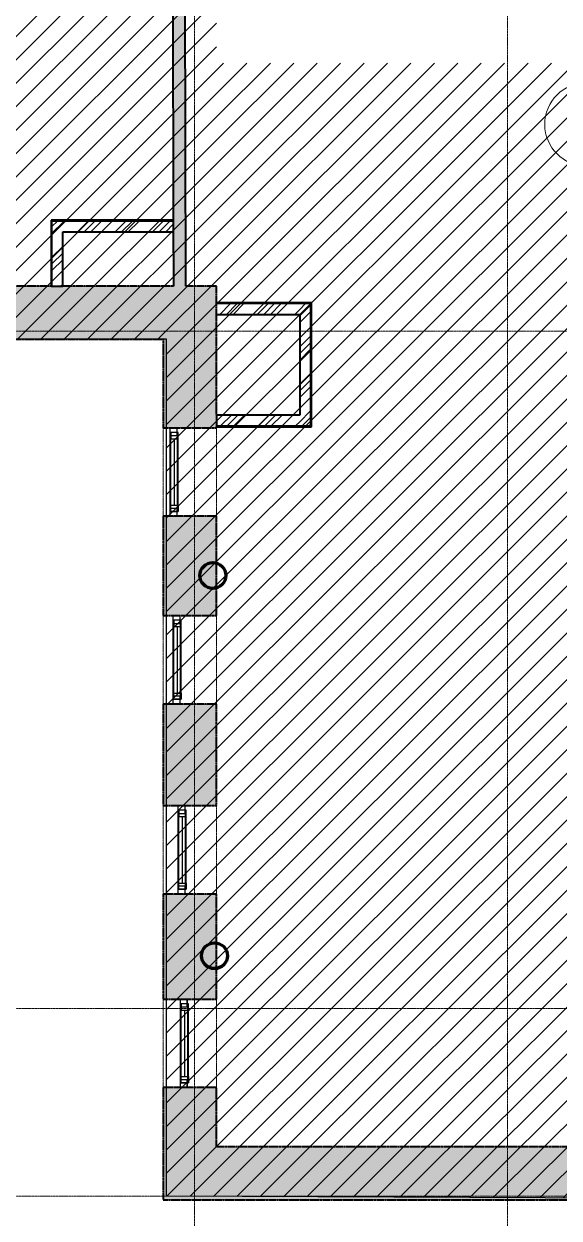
# Model space of a CAD drawing. Header units: millimetres. Extents: x -11886 to 379896, y -8130 to 47743.
# Drawn here: x 321680 to 326808, y 247 to 11705 of the extents above; entities that cross this region are included whole.
import ezdxf

# ---------------------------------------------------------------- set-up
doc = ezdxf.new("R2010")
doc.units = ezdxf.units.MM
for name, pattern in [('ADSK_Линия сетки', [25, 20, -2.5, 0, -2.5]), ('ADSK_Сверху', [4.5, 3, -1.5]), ('ADSK_Снесено', [4.5, 3, -1.5])]:
    doc.linetypes.add(name, pattern=pattern)
for name, color, linetype, lineweight, true_color in [('_ Окна', 5, 'Continuous', 30, 0x0000ff), ('Витраж', 5, 'Continuous', 18, 0x0000ff), ('Окна', 5, 'Continuous', 18, 0x0000ff), ('планы со стояками отопление_dwg', 7, 'Continuous', 9, 0x767676), ('Стены внутренние', 5, 'Continuous', 18, 0x0000ff), ('Стены наружные', 1, 'ADSK_Снесено', 18, 0xff0000), ('Стены штриховка', 5, 'Continuous', 18, 0x0000ff)]:
    doc.layers.add(name, color=color, linetype=linetype, lineweight=lineweight, true_color=true_color)
for name, color, linetype, lineweight in [('Марки помещений', 7, 'Continuous', 20), ('Оси', 7, 'Continuous', 9), ('стояки', 7, 'Continuous', 9)]:
    doc.layers.add(name, color=color, linetype=linetype, lineweight=lineweight)
pattern_1 = [(45, (322754.53, 150), (-179.605, 179.605), []), (45, (322818.03, 150), (0, 359.21), []), (45, (322691.03, 150), (0, 359.21), [])]
pattern_2 = [(45, (322754.53, 85026.59), (-112.2532, 112.2532), [])]

# ---------------------------------------------------------------- blocks, each defined once
blk = doc.blocks.new('Прямоугольный импост - 70х20_56мм-1425354-04 План 4-го этажа')
at = {"layer": 'Витраж', "color": 161, "linetype": 'ADSK_Сверху', "true_color": 0xaaaaff}
for p, q in [((11258, 14868), (11188, 14868)), ((11188, 14868), (11188, 14792)), ((11258, 14868), (11258, 14792)), ((11188, 14094), (11188, 14018)), ((11258, 14094), (11258, 14018)), ((11188, 14018), (11258, 14018))]:
    blk.add_line(p, q, dxfattribs=at)
blk = doc.blocks.new('Прямоугольный импост - 70х20_56мм-1424845-04 План 4-го этажа')
at = {"layer": 'Витраж', "color": 161, "linetype": 'ADSK_Сверху', "true_color": 0xaaaaff}
for p, q in [((-76, 35), (0, 35)), ((0, 35), (0, -35)), ((0, -35), (-76, -35))]:
    blk.add_line(p, q, dxfattribs=at)
blk = doc.blocks.new('Прямоугольный импост - 70х20_56мм-1424846-04 План 4-го этажа')
at = {"layer": 'Витраж', "color": 161, "linetype": 'ADSK_Сверху', "true_color": 0xaaaaff}
for p, q in [((0, 35), (-76, 35)), ((0, -35), (0, 35)), ((-76, -35), (0, -35))]:
    blk.add_line(p, q, dxfattribs=at)
blk = doc.blocks.new('Прямоугольный импост - 70х60мм-1425356-04 План 4-го этажа')
at = {"layer": 'Витраж', "color": 161, "linetype": 'ADSK_Сверху', "true_color": 0xaaaaff}
for p, q in [((11258, 14792), (11188, 14792)), ((11188, 14792), (11188, 14094)), ((11258, 14792), (11258, 14094)), ((11188, 14094), (11258, 14094))]:
    blk.add_line(p, q, dxfattribs=at)
blk = doc.blocks.new('Витраж-тент со смещением вовне - 60мм 30 сдвиг-V7-04 План 4-го этажа')
at = {"layer": '_ Окна'}
for p, q in [((-379, 25), (-379, -45)), ((-379, 25), (-319, 25)), ((-379, -45), (-379, 25)), ((-319, 25), (-319, -45)), ((379, 25), (319, 25)), ((319, 25), (319, -45)), ((379, -45), (379, 25)), ((379, -45), (379, 25)), ((-319, -45), (-379, -45)), ((-319, -10), (319, -10)), ((319, -45), (379, -45))]:
    blk.add_line(p, q, dxfattribs=at)
at = {"layer": 'Окна'}
for p, q in [((319, 25), (-319, 25)), ((-319, -45), (319, -45))]:
    blk.add_line(p, q, dxfattribs=at)
blk = doc.blocks.new('Прямоугольный импост - 70х20_56мм-V46-04 План 4-го этажа')
at = {"layer": 'Витраж', "lineweight": 30}
for p, q in [((-76, 35), (0, 35)), ((-76, -35), (-76, 35)), ((0, 35), (0, -35)), ((0, -35), (-76, -35))]:
    blk.add_line(p, q, dxfattribs=at)
blk = doc.blocks.new('Прямоугольный импост - 70х20_56мм-V47-04 План 4-го этажа')
at = {"layer": 'Витраж', "lineweight": 30}
for p, q in [((0, 35), (-76, 35)), ((-76, 35), (-76, -35)), ((0, -35), (0, 35)), ((-76, -35), (0, -35))]:
    blk.add_line(p, q, dxfattribs=at)
blk = doc.blocks.new('Прямоугольный импост - 70х60мм-V8-04 План 4-го этажа')
at = {"layer": 'Витраж'}
for p, q in [((38846, 14041), (38846, 14739)), ((38916, 14739), (38916, 14041))]:
    blk.add_line(p, q, dxfattribs=at)
blk = doc.blocks.new('Прямоугольный импост - 70х20_56мм-V48-04 План 4-го этажа')
at = {"layer": 'Витраж', "lineweight": 30}
for p, q in [((-76, 35), (0, 35)), ((-76, -35), (-76, 35)), ((0, 35), (0, -35)), ((0, -35), (-76, -35))]:
    blk.add_line(p, q, dxfattribs=at)
blk = doc.blocks.new('Прямоугольный импост - 70х20_56мм-V49-04 План 4-го этажа')
at = {"layer": 'Витраж', "lineweight": 30}
for p, q in [((0, 35), (-76, 35)), ((-76, 35), (-76, -35)), ((0, -35), (0, 35)), ((-76, -35), (0, -35))]:
    blk.add_line(p, q, dxfattribs=at)
blk = doc.blocks.new('Прямоугольный импост - 70х20_56мм-V50-04 План 4-го этажа')
at = {"layer": 'Витраж', "lineweight": 30}
for p, q in [((-76, 35), (0, 35)), ((-76, -35), (-76, 35)), ((0, 35), (0, -35)), ((0, -35), (-76, -35))]:
    blk.add_line(p, q, dxfattribs=at)
blk = doc.blocks.new('Прямоугольный импост - 70х20_56мм-V51-04 План 4-го этажа')
at = {"layer": 'Витраж', "lineweight": 30}
for p, q in [((0, 35), (-76, 35)), ((-76, 35), (-76, -35)), ((0, -35), (0, 35)), ((-76, -35), (0, -35))]:
    blk.add_line(p, q, dxfattribs=at)
blk = doc.blocks.new('планы со стояками отопление_dwg-1484427-04 План 4-го этажа')
at = {"layer": 'стояки', "color": 246, "lineweight": 80, "true_color": 0x7f001f}
for centre in [(171225, 416171), (171241, 412523)]:
    blk.add_circle(centre, 124, dxfattribs=at)
blk = doc.blocks.new('ADSK_Марка_Помещение_ОдноЗначение - Номер-247393-04 План 4-го этажа')
at = {"layer": 'Марки помещений'}
blk.add_circle((0, 0), 4, dxfattribs=at)

msp = doc.modelspace()

# ---------------------------------------------------------------- hatches: boundary and pattern name
at = {"lineweight": 13, "true_color": 0x636466, "transparency": 33554559}
h = msp.add_hatch(dxfattribs=at)
h.set_pattern_fill('ANSI31', color=251, scale=50)
h.set_pattern_definition(pattern_2)
h.paths.add_polyline_path([(372687.94, 8682.3), (378968.48, 8682.3), (378787.15, 43909.21), (368787.75, 43909.21), (368787.75, 21084.06), (369474.39, 21054.57), (369476.21, 11328.12), (323525.66, 11328.12), (323525.66, 8679.25), (323045.03, 8679.25), (323045.03, 456.79), (331027.53, 422.02), (331027.53, 2336.48), (341727.18, 2336.48), (341727.18, -2582.57), (354090.93, -2582.57), (354090.93, 2335.74), (364791.47, 2256.79), (364791.47, 300.23), (372687.94, 300.23)])
h = msp.add_hatch(dxfattribs=at)
h.set_pattern_fill('ANSI31', color=251, scale=50)
h.set_pattern_definition(pattern_2)
h.paths.add_polyline_path([(326698.03, 43878.87), (316475.78, 43878.87), (316613.49, 8679.25), (323525.66, 8679.25), (323525.66, 12721.22), (326139.75, 12721.22), (326136.17, 13231.22), (326084.63, 21068.63), (326698.03, 21068.63)])
at = {"layer": 'Стены внутренние', "true_color": 0xc0c0c0}
msp.add_hatch(color=9, dxfattribs=at).paths.add_polyline_path([(323232.77, 9189.25), (323223.9, 12521.95), (323103.9, 12521.63), (323112.77, 9189.25)])
at = {"layer": 'Стены внутренние', "lineweight": 9}
h = msp.add_hatch(dxfattribs=at)
h.set_pattern_fill('FP_1', color=256, style=0, pattern_type=2)
h.set_pattern_definition(pattern_1)
h.paths.add_polyline_path([(321951.77, 9189.25), (322051.77, 9189.25), (322051.77, 9810.34), (321951.77, 9810.34), (321951.77, 9683.52)])
h = msp.add_hatch(dxfattribs=at)
h.set_pattern_fill('FP_1', color=256, style=0, pattern_type=2)
h.set_pattern_definition(pattern_1)
h.paths.add_polyline_path([(323103.9, 9710.34), (323111.38, 9710.34), (323111.12, 9810.34), (322051.77, 9810.34), (322051.77, 9710.34)])
h = msp.add_hatch(dxfattribs=at)
h.set_pattern_fill('FP_1', color=256, style=0, pattern_type=2)
h.set_pattern_definition(pattern_1)
h.paths.add_polyline_path([(324322.91, 8918.06), (324322.91, 9018.06), (323525.33, 9018.06), (323525.33, 8918.06)])
h = msp.add_hatch(dxfattribs=at)
h.set_pattern_fill('FP_1', color=256, style=0, pattern_type=2)
h.set_pattern_definition(pattern_1)
h.paths.add_polyline_path([(324422.91, 7851.39), (324422.91, 9018.06), (324322.91, 9018.06), (324322.91, 7851.39)])
h = msp.add_hatch(dxfattribs=at)
h.set_pattern_fill('FP_1', color=256, style=0, pattern_type=2)
h.set_pattern_definition(pattern_1)
h.paths.add_polyline_path([(324322.91, 7851.39), (324322.91, 7951.39), (323525.33, 7951.39), (323525.33, 7851.39)])
at = {"layer": 'Стены наружные', "true_color": 0xc0c0c0}
for points in [[(323352.52, 8679.25), (323525.33, 8679.25), (323525.33, 9189.25), (316613.49, 9189.25), (316613.49, 8679.25), (323270.16, 8679.25)], [(323525.33, 422.02), (331027.53, 422.02), (331027.53, 932.02), (323525.33, 932.02), (323525.33, 805.42)]]:
    msp.add_hatch(color=9, dxfattribs=at).paths.add_polyline_path(points)
h = msp.add_hatch(color=9, dxfattribs=at)
h.paths.add_polyline_path([(323457.15, 422.02), (323525.33, 422.02), (323525.33, 1498.76), (323015.33, 1498.76), (323015.33, 422.02), (323352.52, 422.02)])
h.paths.add_polyline_path([(323525.33, 2348.76), (323525.33, 3356.06), (323015.33, 3356.06), (323015.33, 2348.76), (323457.15, 2348.76)])
h.paths.add_polyline_path([(323410.14, 4206.06), (323525.33, 4206.06), (323525.33, 5178.61), (323015.33, 5178.61), (323015.33, 4206.06), (323352.52, 4206.06)])
h.paths.add_polyline_path([(323525.33, 6028.61), (323525.33, 6980.72), (323015.33, 6980.72), (323015.33, 6028.61), (323457.15, 6028.61)])
h.paths.add_polyline_path([(323352.52, 7830.72), (323525.33, 7830.72), (323525.33, 8679.25), (323015.33, 8679.25), (323015.33, 7830.72), (323265.59, 7830.72)])

# ---------------------------------------------------------------- linework, layer by layer
at = {"color": 251, "lineweight": 30, "true_color": 0x636466}
for points in [[(368787.75, 21084.06), (368787.75, 43909.21), (378787.15, 43909.21), (378968.48, 8682.3), (372687.94, 8682.3), (372687.94, 300.23), (364791.47, 300.23), (364791.47, 2256.79), (353990.51, 2336.48), (354090.93, 2335.74), (354090.93, -2582.57), (341727.18, -2582.57), (341727.18, 2336.48), (331027.53, 2336.48), (331027.53, 422.02), (323045.03, 456.79), (323045.03, 8679.25)], [(323045.03, 8679.25), (316613.49, 8679.25), (316475.78, 43878.87), (326698.03, 43878.87), (326698.03, 21068.63), (326084.63, 21068.63), (326136.17, 13231.22)]]:
    msp.add_lwpolyline(points, dxfattribs=at)
at = {"layer": 'Оси', "linetype": 'ADSK_Линия сетки'}
for p, q in [((323314.44, -5025.59), (323314.44, 44571.85)), ((326314.44, -5025.59), (326314.44, 44571.85)), ((311668.31, 8756.79), (379896.25, 8756.79)), ((311668.31, 2256.79), (379896.25, 2256.79)), ((311668.31, 456.79), (379896.25, 456.79))]:
    msp.add_line(p, q, dxfattribs=at)
at = {"layer": 'Стены внутренние', "color": 18, "lineweight": 40, "true_color": 0x000000}
for p, q in [((323103.9, 12521.63), (323111.08, 9822.34)), ((323232.77, 9189.25), (323223.9, 12521.95)), ((321939.77, 9822.34), (321939.77, 9189.25)), ((323111.08, 9822.34), (321939.77, 9822.34)), ((323111.09, 9820.34), (323112.77, 9189.25)), ((322051.77, 9189.25), (322051.77, 9710.34)), ((322051.77, 9710.34), (323111.38, 9710.34)), ((321941.77, 9189.25), (322051.77, 9189.25)), ((324434.91, 9030.06), (323525.33, 9030.06)), ((324434.91, 7839.39), (324434.91, 9030.06)), ((323525.33, 8918.06), (324322.91, 8918.06)), ((324322.91, 8918.06), (324322.91, 7951.39)), ((324322.91, 7951.39), (323525.33, 7951.39)), ((323525.33, 7951.39), (323525.33, 7841.39)), ((323525.33, 7839.39), (324434.91, 7839.39))]:
    msp.add_line(p, q, dxfattribs=at)
at = {"layer": 'Стены наружные', "color": 18, "lineweight": 40, "true_color": 0x000000}
for p, q in [((321939.77, 9189.25), (317123.49, 9189.25)), ((323112.77, 9189.25), (322051.77, 9189.25)), ((323525.33, 9189.25), (323232.77, 9189.25)), ((323525.33, 7951.39), (323525.33, 9189.25)), ((316613.49, 8679.25), (323015.33, 8679.25)), ((323015.33, 8679.25), (323015.33, 7830.72)), ((323015.33, 7830.72), (323525.33, 7830.72)), ((323525.33, 7830.72), (323525.33, 7839.39)), ((323015.33, 6980.72), (323015.33, 6028.61)), ((323525.33, 6980.72), (323015.33, 6980.72)), ((323525.33, 6028.61), (323525.33, 6980.72)), ((323015.33, 6028.61), (323525.33, 6028.61)), ((323015.33, 5178.61), (323015.33, 4206.06)), ((323525.33, 5178.61), (323015.33, 5178.61)), ((323525.33, 4206.06), (323525.33, 5178.61)), ((323015.33, 4206.06), (323525.33, 4206.06)), ((323015.33, 3356.06), (323015.33, 2348.76)), ((323525.33, 3356.06), (323015.33, 3356.06)), ((323525.33, 2348.76), (323525.33, 3356.06)), ((323015.33, 2348.76), (323525.33, 2348.76)), ((323015.33, 1498.76), (323015.33, 422.02)), ((323525.33, 1498.76), (323015.33, 1498.76)), ((323525.33, 932.02), (323525.33, 1498.76)), ((328241.41, 932.02), (323525.33, 932.02)), ((323015.33, 422.02), (331027.53, 422.02))]:
    msp.add_line(p, q, dxfattribs=at)
at = {"layer": 'Стены наружные', "color": 18, "true_color": 0x000000}
for p, q in [((323015.33, 6980.72), (323015.33, 7830.72)), ((323525.33, 7830.72), (323525.33, 6980.72)), ((323015.33, 5178.61), (323015.33, 6028.61)), ((323525.33, 6028.61), (323525.33, 5178.61)), ((323015.33, 3356.06), (323015.33, 4206.06)), ((323525.33, 4206.06), (323525.33, 3356.06)), ((323015.33, 1498.76), (323015.33, 2348.76)), ((323525.33, 2348.76), (323525.33, 1498.76))]:
    msp.add_line(p, q, dxfattribs=at)
at = {"layer": 'Стены штриховка'}
for p, q in [((323111.09, 9820.34), (321939.77, 9820.34)), ((321941.77, 9822.34), (321941.77, 9189.25)), ((321951.77, 9820.34), (321951.77, 9822.34)), ((321951.77, 9810.34), (321951.77, 9189.25)), ((323111.12, 9810.34), (321951.77, 9810.34)), ((323111.09, 9820.34), (323111.08, 9822.34)), ((321939.77, 9189.25), (321941.77, 9189.25)), ((324434.91, 9028.06), (323525.33, 9028.06)), ((324422.91, 9018.06), (323525.33, 9018.06)), ((324422.91, 9030.06), (324422.91, 9028.06)), ((324422.91, 7851.39), (324422.91, 9018.06)), ((324432.91, 7839.39), (324432.91, 9030.06)), ((323525.33, 7851.39), (324422.91, 7851.39)), ((323525.33, 7841.39), (323525.33, 7839.39)), ((323525.33, 7841.39), (324434.91, 7841.39)), ((324422.91, 7841.39), (324422.91, 7839.39))]:
    msp.add_line(p, q, dxfattribs=at)

# ---------------------------------------------------------------- block references
at = {"layer": '_ Окна', "rotation": 89.99999999999993}
for p in [(323112.07, 7405.72), (323141.54, 5603.61), (323188.55, 3781.06), (323210.52, 1923.76)]:
    msp.add_blockref('Витраж-тент со смещением вовне - 60мм 30 сдвиг-V7-04 План 4-го этажа', p, dxfattribs=at)
at = {"layer": 'Витраж', "color": 161, "linetype": 'ADSK_Сверху', "true_color": 0xaaaaff}
for name, p, rotation in [('Прямоугольный импост - 70х20_56мм-1425354-04 План 4-го этажа', (334335.43, 21849.17), 180), ('Прямоугольный импост - 70х60мм-1425356-04 План 4-го этажа', (334335.43, 21849.17), 180), ('Прямоугольный импост - 70х20_56мм-1424846-04 План 4-го этажа', (323112.07, 6980.72), 269.9999999999999), ('Прямоугольный импост - 70х20_56мм-1425354-04 План 4-го этажа', (334364.9, 20047.06), 180), ('Прямоугольный импост - 70х60мм-1425356-04 План 4-го этажа', (334364.9, 20047.06), 180), ('Прямоугольный импост - 70х20_56мм-1424846-04 План 4-го этажа', (323141.54, 5178.61), 269.9999999999999), ('Прямоугольный импост - 70х20_56мм-1425354-04 План 4-го этажа', (334411.91, 18224.51), 180), ('Прямоугольный импост - 70х60мм-1425356-04 План 4-го этажа', (334411.91, 18224.51), 180), ('Прямоугольный импост - 70х20_56мм-1424846-04 План 4-го этажа', (323188.55, 3356.06), 269.9999999999999), ('Прямоугольный импост - 70х20_56мм-1425354-04 План 4-го этажа', (334433.88, 16367.21), 180), ('Прямоугольный импост - 70х60мм-1425356-04 План 4-го этажа', (334433.88, 16367.21), 180), ('Прямоугольный импост - 70х20_56мм-1424846-04 План 4-го этажа', (323210.52, 1498.76), 269.9999999999999)]:
    msp.add_blockref(name, p, dxfattribs=dict(at, rotation=rotation))
at = {"layer": 'Витраж', "color": 161, "linetype": 'ADSK_Сверху', "true_color": 0xaaaaff, "extrusion": (0, 0, -1), "rotation": 90.00000000000007}
for p in [(-323112.07, 7830.72), (-323141.54, 6028.61), (-323188.55, 4206.06), (-323210.52, 2348.76)]:
    msp.add_blockref('Прямоугольный импост - 70х20_56мм-1424845-04 План 4-го этажа', p, dxfattribs=at)
at = {"layer": 'Витраж', "extrusion": (0, 0, -1), "rotation": 90.00000000000007}
for name, p in [('Прямоугольный импост - 70х20_56мм-V48-04 План 4-го этажа', (-323112.07, 7830.72)), ('Прямоугольный импост - 70х20_56мм-V50-04 План 4-го этажа', (-323141.54, 6028.61)), ('Прямоугольный импост - 70х20_56мм-V46-04 План 4-го этажа', (-323188.55, 4206.06)), ('Прямоугольный импост - 70х20_56мм-V46-04 План 4-го этажа', (-323210.52, 2348.76))]:
    msp.add_blockref(name, p, dxfattribs=at)
at = {"layer": 'Витраж'}
for p in [(284231.25, -6983.9), (284260.73, -8786.01), (284307.74, -10608.56), (284329.71, -12465.86)]:
    msp.add_blockref('Прямоугольный импост - 70х60мм-V8-04 План 4-го этажа', p, dxfattribs=at)
at = {"layer": 'Витраж', "rotation": 269.9999999999999}
for name, p in [('Прямоугольный импост - 70х20_56мм-V49-04 План 4-го этажа', (323112.07, 6980.72)), ('Прямоугольный импост - 70х20_56мм-V51-04 План 4-го этажа', (323141.54, 5178.61)), ('Прямоугольный импост - 70х20_56мм-V47-04 План 4-го этажа', (323188.55, 3356.06)), ('Прямоугольный импост - 70х20_56мм-V47-04 План 4-го этажа', (323210.52, 1498.76))]:
    msp.add_blockref(name, p, dxfattribs=at)
at = {"layer": 'Марки помещений', "xscale": 99.99999999999993, "yscale": 99.99999999999993, "zscale": 99.99999999999993}
msp.add_blockref('ADSK_Марка_Помещение_ОдноЗначение - Номер-247393-04 План 4-го этажа', (327071.07, 10740.8), dxfattribs=at)
at = {"layer": 'планы со стояками отопление_dwg', "color": 6, "true_color": 0xff00ff}
msp.add_blockref('планы со стояками отопление_dwg-1484427-04 План 4-го этажа', (152265.33, -409758.64), dxfattribs=at)

doc.saveas('drawing.dxf')
